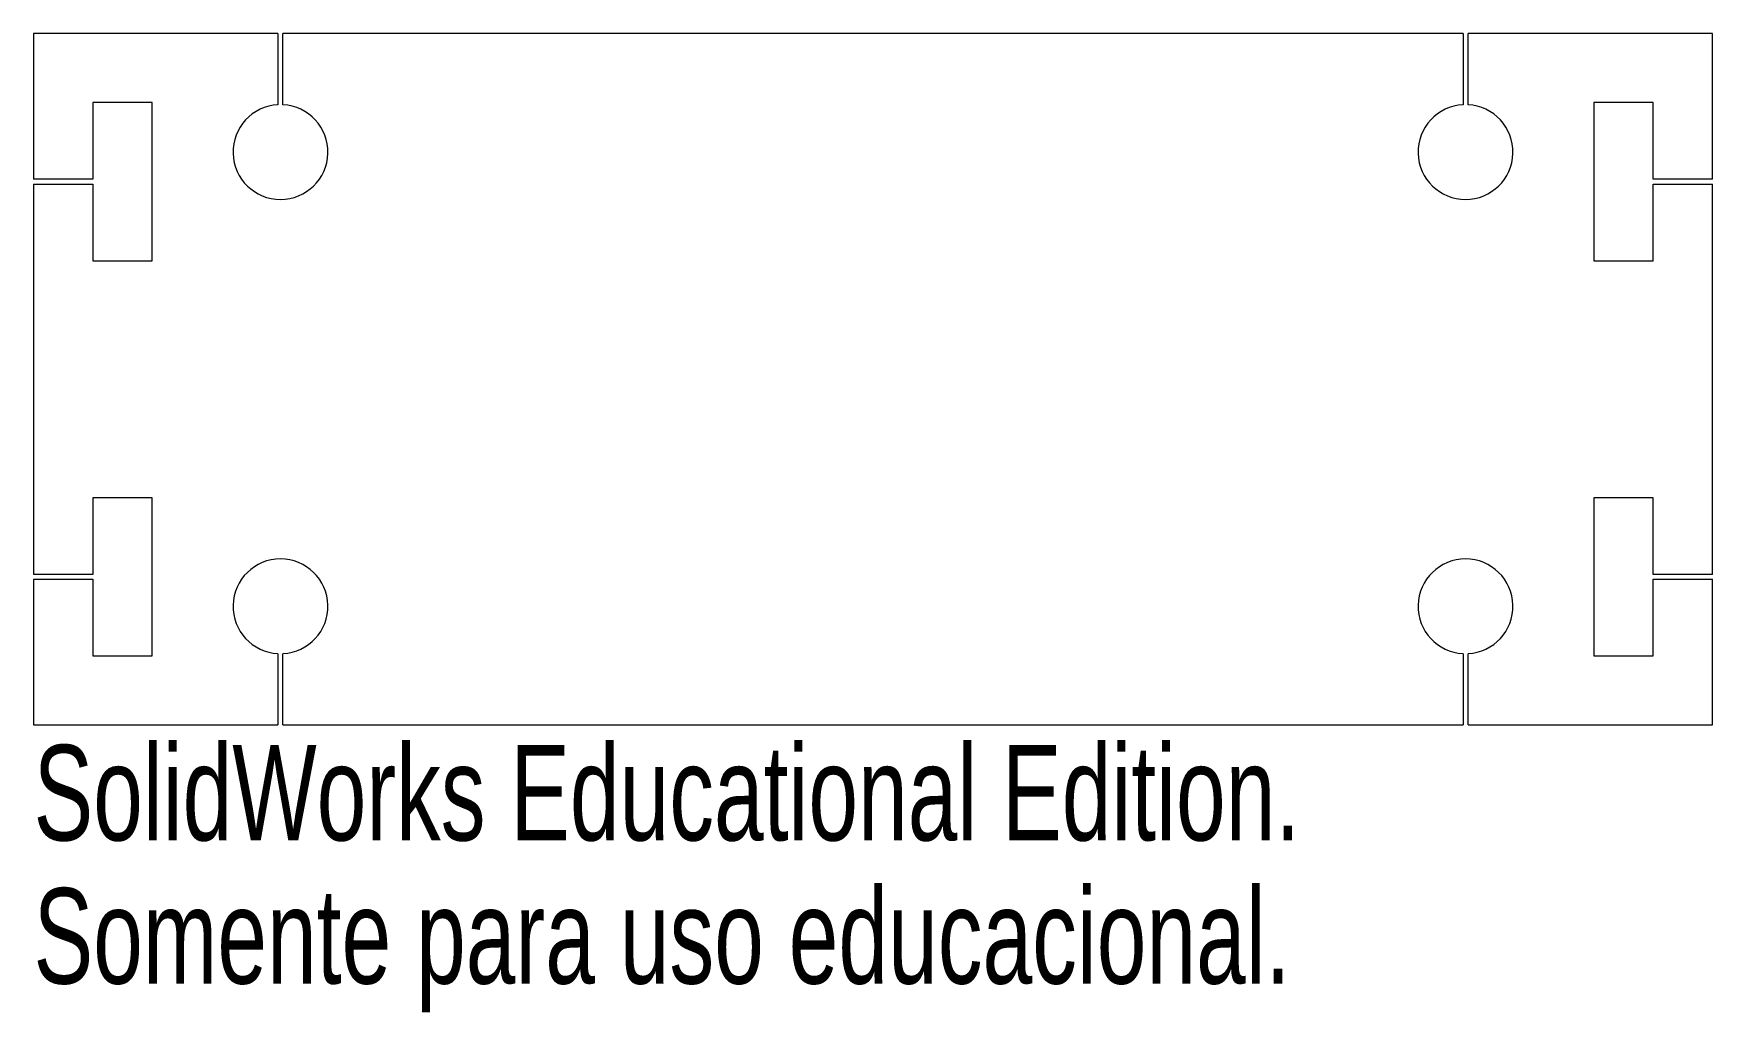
# Model space of a CAD drawing. Header units: millimetres. Extents: x -42.5 to 42.5, y -32.1 to 17.5.
import ezdxf

# ---------------------------------------------------------------- set-up
doc = ezdxf.new("R2010")
doc.units = ezdxf.units.MM
doc.styles.add('SLDTEXTSTYLE0', font='TXT', dxfattribs={"width": 0.7})

msp = doc.modelspace()

# ---------------------------------------------------------------- linework, layer by layer
at = {"color": 7, "linetype": 'Continuous', "lineweight": 15}
for p, q in [((-42.5, 17.5), (-42.5, 10.13)), ((-30.125, 17.5), (-42.5, 17.5)), ((-30.125, 17.5), (-30.125, 13.897)), ((-29.875, 13.897), (-29.875, 17.5)), ((29.875, 17.5), (-29.875, 17.5)), ((29.875, 17.5), (29.875, 13.897)), ((42.5, 17.5), (30.125, 17.5)), ((30.125, 13.897), (30.125, 17.5)), ((42.5, 10.13), (42.5, 17.5)), ((-36.49, 14.01), (-39.5, 14.01)), ((-39.5, 14.01), (-39.5, 10.13)), ((-36.49, 6), (-36.49, 14.01)), ((39.5, 14.01), (36.49, 14.01)), ((36.49, 14.01), (36.49, 6)), ((39.5, 10.13), (39.5, 14.01)), ((-39.5, 10.13), (-42.5, 10.13)), ((-42.5, 9.88), (-42.5, -9.88)), ((-42.5, 9.88), (-39.5, 9.88)), ((-39.5, 9.88), (-39.5, 6)), ((42.5, 10.13), (39.5, 10.13)), ((39.5, 6), (39.5, 9.88)), ((39.5, 9.88), (42.5, 9.88)), ((42.5, -9.88), (42.5, 9.88)), ((-39.5, 6), (-36.49, 6)), ((36.49, 6), (39.5, 6)), ((-36.49, -6), (-39.5, -6)), ((-39.5, -6), (-39.5, -9.88)), ((-36.49, -14.01), (-36.49, -6)), ((39.5, -6), (36.49, -6)), ((36.49, -6), (36.49, -14.01)), ((39.5, -9.88), (39.5, -6)), ((-39.5, -9.88), (-42.5, -9.88)), ((-42.5, -10.13), (-42.5, -17.5)), ((-42.5, -10.13), (-39.5, -10.13)), ((-39.5, -10.13), (-39.5, -14.01)), ((42.5, -9.88), (39.5, -9.88)), ((39.5, -14.01), (39.5, -10.13)), ((39.5, -10.13), (42.5, -10.13)), ((42.5, -17.5), (42.5, -10.13)), ((-39.5, -14.01), (-36.49, -14.01)), ((-30.125, -13.897), (-30.125, -17.5)), ((-29.875, -17.5), (-29.875, -13.897)), ((29.875, -13.897), (29.875, -17.5)), ((30.125, -17.5), (30.125, -13.897)), ((36.49, -14.01), (39.5, -14.01)), ((-42.5, -17.5), (-30.125, -17.5)), ((-29.875, -17.5), (29.875, -17.5)), ((30.125, -17.5), (42.5, -17.5))]:
    msp.add_line(p, q, dxfattribs=at)
for centre, start, end in [((-30, 11.5), 92.98551, 87.01449), ((30, 11.5), 92.98551, 87.01449), ((-30, -11.5), 272.98551, 267.01449), ((30, -11.5), 272.98551, 267.01449)]:
    msp.add_arc(centre, 2.4, start, end, dxfattribs=at)

# ---------------------------------------------------------------- texts
at = {"color": 7, "linetype": 'Continuous', "char_height": 4.83362, "attachment_point": 1, "style": 'SLDTEXTSTYLE0'}
for s, insert in [('SolidWorks Educational Edition.', (-42.5, -18.52)), ('Somente para uso educacional.', (-42.5, -25.77))]:
    msp.add_mtext(s, dxfattribs=dict(at, insert=insert))

doc.saveas('drawing.dxf')
